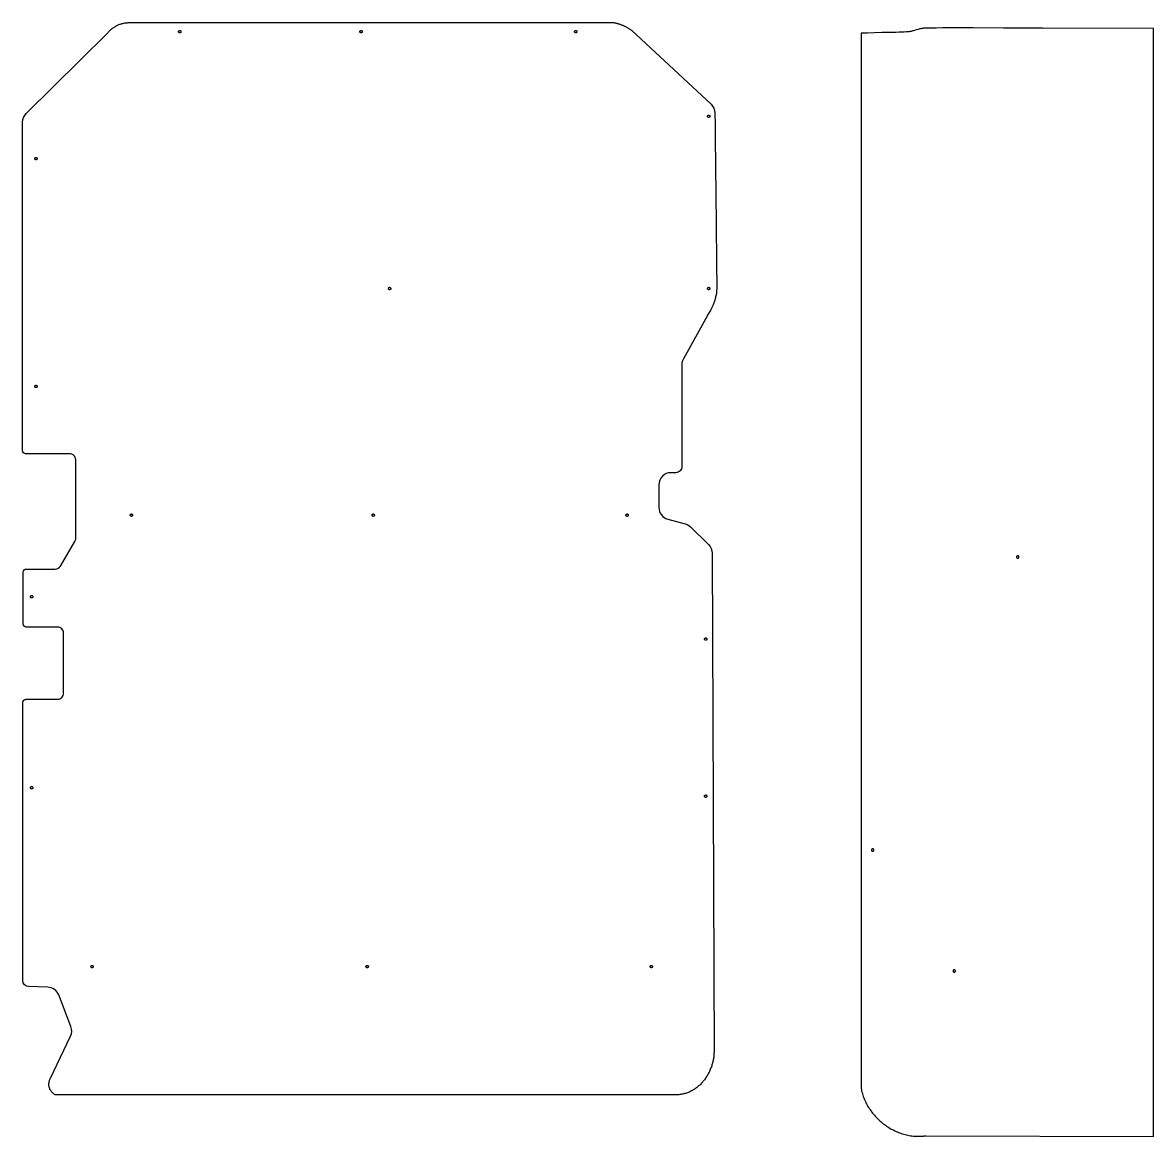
# Model space of a CAD drawing. Extents: x 361 to 5094, y -2215 to 5100.
# Drawn here: x 361 to 2232, y -2215 to -372 of the extents above; entities that cross this region are included whole.
import ezdxf

# ---------------------------------------------------------------- set-up
doc = ezdxf.new("R2010")
doc.units = 0
doc.layers.add('Default Layer', color=1, linetype='CONTINUOUS')

msp = doc.modelspace()

# ---------------------------------------------------------------- linework, layer by layer
at = {"layer": 'Default Layer'}
msp.add_lwpolyline([(538.5, -372), (1338.8, -372), (1339.9, -372.2), (1340.9, -372.4), (1341.9, -372.6), (1342.9, -372.8), (1343.9, -373.1), (1344.9, -373.3), (1345.9, -373.6), (1346.9, -373.9), (1347.9, -374.2), (1348.9, -374.5), (1349.9, -374.9), (1350.9, -375.2), (1351.8, -375.6), (1352.8, -376), (1353.8, -376.4), (1354.7, -376.8), (1355.7, -377.2), (1356.6, -377.7), (1357.5, -378.1), (1358.5, -378.6), (1359.4, -379.1), (1360.3, -379.6), (1361.2, -380.1), (1362.1, -380.6), (1363, -381.1), (1363.9, -381.7), (1364.7, -382.3), (1365.6, -382.8), (1366.4, -383.4), (1367.3, -384), (1368.1, -384.7), (1368.9, -385.3), (1499.9, -507, -0.206006), (1506.3, -521.5), (1506.5, -541.1), (1506.7, -562.5), (1507.3, -608.8), (1507.9, -657.2), (1508.5, -704.6), (1508.7, -726.9), (1508.9, -747.7), (1509.1, -766.6), (1509.2, -783.3), (1509.3, -797.3), (1509.3, -803.2), (1509.3, -808.3), (1509.3, -812.5), (1509.2, -815.8), (1509.1, -818.1), (1509.1, -818.9), (1509, -819.4), (1508.8, -821), (1508.4, -822.6), (1508, -824.3), (1507.6, -825.9), (1507.1, -827.6), (1506.6, -829.3), (1506.1, -831), (1505.6, -832.7), (1505, -834.3), (1504.5, -835.8), (1503.9, -837.3), (1503.4, -838.7), (1502.4, -841.3), (1501.5, -843.3), (1501.1, -844.2), (1500.7, -845.1), (1500.3, -845.9), (1499.8, -846.8), (1498.9, -848.5), (1497.9, -850.2), (1495.9, -853.5), (1494.9, -855.2), (1494, -856.8), (1454.2, -928.1, 0.128004), (1451.6, -937.9), (1451.6, -1106.7, -0.414214), (1441.6, -1116.7), (1433.6, -1116.7, 0.414214), (1413.6, -1136.7), (1413.6, -1174.4, 0.341868), (1428.6, -1193.8), (1456.9, -1201.1, -0.133041), (1466, -1206.2), (1495.8, -1235.8, -0.198736), (1501.7, -1250), (1504.9, -2076.1), (1504.8, -2077.7), (1504.7, -2079.3), (1504.6, -2080.9), (1504.4, -2082.5), (1504.3, -2084.1), (1504, -2085.7), (1503.8, -2087.2), (1503.5, -2088.8), (1503.1, -2090.4), (1502.8, -2092), (1502.4, -2093.6), (1502, -2095.1), (1501.5, -2096.7), (1501, -2098.2), (1500.5, -2099.8), (1499.9, -2101.3), (1499.3, -2102.8), (1498.7, -2104.3), (1498.1, -2105.8), (1497.4, -2107.3), (1496.7, -2108.7), (1496, -2110.2), (1495.2, -2111.6), (1494.4, -2113), (1493.6, -2114.4), (1492.8, -2115.8), (1491.9, -2117.1), (1491, -2118.5), (1490.1, -2119.8), (1489.1, -2121.1), (1488.1, -2122.3), (1487.1, -2123.6), (1486.1, -2124.8), (1485.1, -2126), (1484, -2127.1), (1482.9, -2128.3), (1481.7, -2129.4), (1480.6, -2130.5), (1479.4, -2131.5), (1478.2, -2132.6), (1477, -2133.6), (1475.8, -2134.5), (1474.5, -2135.5), (1473.2, -2136.3), (1471.9, -2137.2), (1470.6, -2138), (1469.2, -2138.8), (1467.9, -2139.6), (1466.5, -2140.3), (1465.1, -2141), (1463.7, -2141.6), (1462.2, -2142.2), (1460.8, -2142.8), (1459.3, -2143.3), (1457.8, -2143.8), (1456.3, -2144.2), (1454.7, -2144.6), (1453.2, -2145), (1451.6, -2145.3), (1450.1, -2145.5), (1448.5, -2145.7), (1446.8, -2145.9), (1445.2, -2146), (1443.6, -2146.1), (415, -2146.1), (414.1, -2145.5), (413.3, -2144.9), (412.5, -2144.3), (411.7, -2143.7), (411, -2143), (410.2, -2142.3), (409.6, -2141.6), (409, -2140.9), (408.4, -2140.2), (407.8, -2139.4), (407.3, -2138.7), (406.8, -2137.9), (406.4, -2137.1), (406, -2136.3), (405.7, -2135.4), (405.4, -2134.6), (405.1, -2133.7), (404.9, -2132.8), (404.7, -2131.9), (404.6, -2131), (404.6, -2130), (404.5, -2129.1), (404.6, -2128.1), (404.6, -2127.1), (404.8, -2126.1), (404.9, -2125.1), (405.2, -2124.1), (405.5, -2123.1), (405.8, -2122), (406.2, -2121), (406.6, -2119.9), (407.1, -2118.8), (440.4, -2049.2, 0.20649), (441, -2033.3), (420.8, -1980.9, 0.301324), (402.8, -1968.1), (371.1, -1967.1, -0.404998), (361.5, -1957.2), (361.5, -1496.5, -0.414214), (366.5, -1491.5), (418.9, -1491.5, 0.414214), (428.9, -1481.5), (428.9, -1382.2, 0.414214), (418.9, -1372.2), (367, -1372.2, -0.414214), (362, -1367.2), (362, -1281.1, -0.414214), (367, -1276.1), (415, -1276.1, 0.266162), (423.6, -1271.2), (447.6, -1230.3, 0.13335), (449, -1225.2), (449, -1095.5, 0.414214), (439, -1085.5), (366.1, -1085.5, -0.414214), (361.1, -1080.5), (361.1, -536.7, -0.200331), (367.1, -522.5), (501.7, -389.3), (502.5, -388.3), (503.4, -387.3), (504.3, -386.3), (505.2, -385.3), (506.2, -384.4), (507.2, -383.5), (508.2, -382.7), (509.2, -381.9), (510.2, -381.1), (511.3, -380.3), (512.4, -379.6), (513.5, -378.8), (514.6, -378.2), (515.8, -377.5), (516.9, -376.9), (518.1, -376.4), (519.3, -375.8), (520.5, -375.3), (521.8, -374.8), (523, -374.4), (524.2, -374), (525.5, -373.6), (526.8, -373.3), (528.1, -373), (529.3, -372.7), (530.6, -372.5), (531.9, -372.3), (533.2, -372.2), (534.6, -372.1), (535.9, -372), (537.2, -372), (538.5, -372)], format="xyb", close=True, dxfattribs=at)
for points in [[(621.1, -385), (621.3, -385), (621.5, -385), (621.7, -385.1), (621.9, -385.1), (622.1, -385.2), (622.3, -385.3), (622.4, -385.4), (622.5, -385.6), (622.7, -385.7), (622.8, -385.9), (622.9, -386), (623, -386.2), (623, -386.4), (623.1, -386.6), (623.1, -386.8), (623.1, -387), (623.1, -387.2), (623.1, -387.4), (623, -387.6), (623, -387.8), (622.9, -387.9), (622.8, -388.1), (622.7, -388.3), (622.5, -388.4), (622.4, -388.5), (622.3, -388.6), (622.1, -388.7), (621.9, -388.8), (621.7, -388.9), (621.5, -388.9), (621.3, -389), (621.1, -389), (620.9, -389), (620.7, -388.9), (620.5, -388.9), (620.4, -388.8), (620.2, -388.7), (620, -388.6), (619.9, -388.5), (619.7, -388.4), (619.6, -388.3), (619.5, -388.1), (619.4, -387.9), (619.3, -387.8), (619.2, -387.6), (619.2, -387.4), (619.1, -387.2), (619.1, -387), (619.1, -386.8), (619.2, -386.6), (619.2, -386.4), (619.3, -386.2), (619.4, -386), (619.5, -385.9), (619.6, -385.7), (619.7, -385.6), (619.9, -385.4), (620, -385.3), (620.2, -385.2), (620.4, -385.1), (620.5, -385.1), (620.7, -385), (620.9, -385), (621.1, -385)], [(921.1, -385), (921.3, -385), (921.5, -385), (921.7, -385.1), (921.9, -385.1), (922.1, -385.2), (922.3, -385.3), (922.4, -385.4), (922.5, -385.6), (922.7, -385.7), (922.8, -385.9), (922.9, -386), (923, -386.2), (923, -386.4), (923.1, -386.6), (923.1, -386.8), (923.1, -387), (923.1, -387.2), (923.1, -387.4), (923, -387.6), (923, -387.8), (922.9, -387.9), (922.8, -388.1), (922.7, -388.3), (922.5, -388.4), (922.4, -388.5), (922.3, -388.6), (922.1, -388.7), (921.9, -388.8), (921.7, -388.9), (921.5, -388.9), (921.3, -389), (921.1, -389), (920.9, -389), (920.7, -388.9), (920.5, -388.9), (920.4, -388.8), (920.2, -388.7), (920, -388.6), (919.9, -388.5), (919.7, -388.4), (919.6, -388.3), (919.5, -388.1), (919.4, -387.9), (919.3, -387.8), (919.2, -387.6), (919.2, -387.4), (919.1, -387.2), (919.1, -387), (919.1, -386.8), (919.2, -386.6), (919.2, -386.4), (919.3, -386.2), (919.4, -386), (919.5, -385.9), (919.6, -385.7), (919.7, -385.6), (919.9, -385.4), (920, -385.3), (920.2, -385.2), (920.4, -385.1), (920.5, -385.1), (920.7, -385), (920.9, -385), (921.1, -385)], [(1276.1, -385), (1276.3, -385), (1276.5, -385), (1276.7, -385.1), (1276.9, -385.1), (1277.1, -385.2), (1277.3, -385.3), (1277.4, -385.4), (1277.5, -385.6), (1277.7, -385.7), (1277.8, -385.9), (1277.9, -386), (1278, -386.2), (1278, -386.4), (1278.1, -386.6), (1278.1, -386.8), (1278.1, -387), (1278.1, -387.2), (1278.1, -387.4), (1278, -387.6), (1278, -387.8), (1277.9, -387.9), (1277.8, -388.1), (1277.7, -388.3), (1277.5, -388.4), (1277.4, -388.5), (1277.3, -388.6), (1277.1, -388.7), (1276.9, -388.8), (1276.7, -388.9), (1276.5, -388.9), (1276.3, -389), (1276.1, -389), (1275.9, -389), (1275.7, -388.9), (1275.5, -388.9), (1275.4, -388.8), (1275.2, -388.7), (1275, -388.6), (1274.9, -388.5), (1274.7, -388.4), (1274.6, -388.3), (1274.5, -388.1), (1274.4, -387.9), (1274.3, -387.8), (1274.2, -387.6), (1274.2, -387.4), (1274.1, -387.2), (1274.1, -387), (1274.1, -386.8), (1274.2, -386.6), (1274.2, -386.4), (1274.3, -386.2), (1274.4, -386), (1274.5, -385.9), (1274.6, -385.7), (1274.7, -385.6), (1274.9, -385.4), (1275, -385.3), (1275.2, -385.2), (1275.4, -385.1), (1275.5, -385.1), (1275.7, -385), (1275.9, -385), (1276.1, -385)], [(2231.7, -381.6), (2048.8, -381.1), (1983.6, -380.9), (1933.7, -380.8), (1913.9, -380.8), (1897.2, -380.8), (1883.5, -380.8), (1872.5, -380.9), (1864, -381), (1860.6, -381), (1857.8, -381.1), (1855.4, -381.1), (1853.6, -381.2), (1852.2, -381.3), (1851.2, -381.4), (1850.5, -381.5), (1849.7, -381.6), (1848.3, -381.8), (1846.8, -382.1), (1845.3, -382.5), (1843.9, -382.9), (1842.4, -383.3), (1839.5, -384.1), (1836.6, -385), (1835.1, -385.4), (1833.7, -385.8), (1832.2, -386.2), (1830.8, -386.5), (1829.3, -386.8), (1827.8, -387), (1826.9, -387.1), (1825.9, -387.2), (1824.6, -387.3), (1823.2, -387.4), (1819.7, -387.6), (1815.7, -387.7), (1811.1, -387.9), (1806.1, -388.1), (1794.9, -388.4), (1782.9, -388.6), (1770.6, -388.9), (1758.8, -389.2), (1753.3, -389.4), (1748.1, -389.5), (1748.1, -2135.7), (1748.6, -2137.9), (1749.1, -2140.1), (1749.7, -2142.3), (1750.3, -2144.5), (1751, -2146.7), (1751.8, -2148.8), (1752.6, -2150.9), (1753.4, -2153), (1754.3, -2155.1), (1755.2, -2157.2), (1756.2, -2159.2), (1757.3, -2161.2), (1758.4, -2163.2), (1759.5, -2165.2), (1760.7, -2167.1), (1761.9, -2169), (1763.2, -2170.9), (1764.5, -2172.7), (1765.8, -2174.6), (1767.2, -2176.4), (1768.6, -2178.1), (1770.1, -2179.9), (1771.6, -2181.6), (1773.1, -2183.2), (1774.7, -2184.9), (1776.3, -2186.5), (1778, -2188), (1779.6, -2189.6), (1781.3, -2191.1), (1783.1, -2192.5), (1784.9, -2193.9), (1786.7, -2195.3), (1788.5, -2196.6), (1790.4, -2197.9), (1792.2, -2199.2), (1794.2, -2200.4), (1796.1, -2201.6), (1798.1, -2202.7), (1800.1, -2203.8), (1802.1, -2204.8), (1804.1, -2205.8), (1806.2, -2206.7), (1808.2, -2207.6), (1810.3, -2208.5), (1812.4, -2209.3), (1814.6, -2210), (1816.7, -2210.7), (1818.9, -2211.4), (1821.1, -2211.9), (1823.3, -2212.5), (1825.5, -2213), (1827.7, -2213.4), (1829.9, -2213.8), (1832.2, -2214.1), (1834.4, -2214.3), (1836.7, -2214.5), (1839, -2214.7), (1840.1, -2214.7), (1841.2, -2214.8), (1842.4, -2214.8), (1843.5, -2214.8), (1844.7, -2214.8), (1845.8, -2214.7), (1847, -2214.7), (1848.1, -2214.6), (1849.3, -2214.6), (1850.4, -2214.5), (1851.6, -2214.4), (1852.7, -2214.2), (1853.9, -2214.1), (1855, -2213.9), (2231.7, -2214.9), (2231.7, -381.6)], [(1496.1, -525), (1496.3, -525), (1496.5, -525), (1496.7, -525.1), (1496.9, -525.1), (1497.1, -525.2), (1497.3, -525.3), (1497.4, -525.4), (1497.5, -525.6), (1497.7, -525.7), (1497.8, -525.9), (1497.9, -526), (1498, -526.2), (1498, -526.4), (1498.1, -526.6), (1498.1, -526.8), (1498.1, -527), (1498.1, -527.2), (1498.1, -527.4), (1498, -527.6), (1498, -527.8), (1497.9, -527.9), (1497.8, -528.1), (1497.7, -528.3), (1497.5, -528.4), (1497.4, -528.5), (1497.3, -528.6), (1497.1, -528.7), (1496.9, -528.8), (1496.7, -528.9), (1496.5, -528.9), (1496.3, -529), (1496.1, -529), (1495.9, -529), (1495.7, -528.9), (1495.5, -528.9), (1495.4, -528.8), (1495.2, -528.7), (1495, -528.6), (1494.9, -528.5), (1494.7, -528.4), (1494.6, -528.3), (1494.5, -528.1), (1494.4, -527.9), (1494.3, -527.8), (1494.2, -527.6), (1494.2, -527.4), (1494.1, -527.2), (1494.1, -527), (1494.1, -526.8), (1494.2, -526.6), (1494.2, -526.4), (1494.3, -526.2), (1494.4, -526), (1494.5, -525.9), (1494.6, -525.7), (1494.7, -525.6), (1494.9, -525.4), (1495, -525.3), (1495.2, -525.2), (1495.4, -525.1), (1495.5, -525.1), (1495.7, -525), (1495.9, -525), (1496.1, -525)], [(383.1, -595), (383.3, -595), (383.5, -595), (383.7, -595.1), (383.9, -595.1), (384.1, -595.2), (384.3, -595.3), (384.4, -595.4), (384.5, -595.6), (384.7, -595.7), (384.8, -595.9), (384.9, -596), (385, -596.2), (385, -596.4), (385.1, -596.6), (385.1, -596.8), (385.1, -597), (385.1, -597.2), (385.1, -597.4), (385, -597.6), (385, -597.8), (384.9, -597.9), (384.8, -598.1), (384.7, -598.3), (384.5, -598.4), (384.4, -598.5), (384.3, -598.6), (384.1, -598.7), (383.9, -598.8), (383.7, -598.9), (383.5, -598.9), (383.3, -599), (383.1, -599), (382.9, -599), (382.7, -598.9), (382.5, -598.9), (382.4, -598.8), (382.2, -598.7), (382, -598.6), (381.9, -598.5), (381.7, -598.4), (381.6, -598.3), (381.5, -598.1), (381.4, -597.9), (381.3, -597.8), (381.2, -597.6), (381.2, -597.4), (381.1, -597.2), (381.1, -597), (381.1, -596.8), (381.2, -596.6), (381.2, -596.4), (381.3, -596.2), (381.4, -596), (381.5, -595.9), (381.6, -595.7), (381.7, -595.6), (381.9, -595.4), (382, -595.3), (382.2, -595.2), (382.4, -595.1), (382.5, -595.1), (382.7, -595), (382.9, -595), (383.1, -595)], [(968.1, -810), (968.3, -810), (968.5, -810), (968.7, -810.1), (968.9, -810.1), (969.1, -810.2), (969.3, -810.3), (969.4, -810.4), (969.5, -810.6), (969.7, -810.7), (969.8, -810.9), (969.9, -811), (970, -811.2), (970, -811.4), (970.1, -811.6), (970.1, -811.8), (970.1, -812), (970.1, -812.2), (970.1, -812.4), (970, -812.6), (970, -812.8), (969.9, -812.9), (969.8, -813.1), (969.7, -813.3), (969.5, -813.4), (969.4, -813.5), (969.3, -813.6), (969.1, -813.7), (968.9, -813.8), (968.7, -813.9), (968.5, -813.9), (968.3, -814), (968.1, -814), (967.9, -814), (967.7, -813.9), (967.5, -813.9), (967.4, -813.8), (967.2, -813.7), (967, -813.6), (966.9, -813.5), (966.7, -813.4), (966.6, -813.3), (966.5, -813.1), (966.4, -812.9), (966.3, -812.8), (966.2, -812.6), (966.2, -812.4), (966.1, -812.2), (966.1, -812), (966.1, -811.8), (966.2, -811.6), (966.2, -811.4), (966.3, -811.2), (966.4, -811), (966.5, -810.9), (966.6, -810.7), (966.7, -810.6), (966.9, -810.4), (967, -810.3), (967.2, -810.2), (967.4, -810.1), (967.5, -810.1), (967.7, -810), (967.9, -810), (968.1, -810)], [(1496.1, -810), (1496.3, -810), (1496.5, -810), (1496.7, -810.1), (1496.9, -810.1), (1497.1, -810.2), (1497.3, -810.3), (1497.4, -810.4), (1497.5, -810.6), (1497.7, -810.7), (1497.8, -810.9), (1497.9, -811), (1498, -811.2), (1498, -811.4), (1498.1, -811.6), (1498.1, -811.8), (1498.1, -812), (1498.1, -812.2), (1498.1, -812.4), (1498, -812.6), (1498, -812.8), (1497.9, -812.9), (1497.8, -813.1), (1497.7, -813.3), (1497.5, -813.4), (1497.4, -813.5), (1497.3, -813.6), (1497.1, -813.7), (1496.9, -813.8), (1496.7, -813.9), (1496.5, -813.9), (1496.3, -814), (1496.1, -814), (1495.9, -814), (1495.7, -813.9), (1495.5, -813.9), (1495.4, -813.8), (1495.2, -813.7), (1495, -813.6), (1494.9, -813.5), (1494.7, -813.4), (1494.6, -813.3), (1494.5, -813.1), (1494.4, -812.9), (1494.3, -812.8), (1494.2, -812.6), (1494.2, -812.4), (1494.1, -812.2), (1494.1, -812), (1494.1, -811.8), (1494.2, -811.6), (1494.2, -811.4), (1494.3, -811.2), (1494.4, -811), (1494.5, -810.9), (1494.6, -810.7), (1494.7, -810.6), (1494.9, -810.4), (1495, -810.3), (1495.2, -810.2), (1495.4, -810.1), (1495.5, -810.1), (1495.7, -810), (1495.9, -810), (1496.1, -810)], [(383.1, -972), (383.3, -972), (383.5, -972), (383.7, -972.1), (383.9, -972.1), (384.1, -972.2), (384.3, -972.3), (384.4, -972.4), (384.5, -972.6), (384.7, -972.7), (384.8, -972.9), (384.9, -973), (385, -973.2), (385, -973.4), (385.1, -973.6), (385.1, -973.8), (385.1, -974), (385.1, -974.2), (385.1, -974.4), (385, -974.6), (385, -974.8), (384.9, -974.9), (384.8, -975.1), (384.7, -975.3), (384.5, -975.4), (384.4, -975.5), (384.3, -975.6), (384.1, -975.7), (383.9, -975.8), (383.7, -975.9), (383.5, -975.9), (383.3, -976), (383.1, -976), (382.9, -976), (382.7, -975.9), (382.5, -975.9), (382.4, -975.8), (382.2, -975.7), (382, -975.6), (381.9, -975.5), (381.7, -975.4), (381.6, -975.3), (381.5, -975.1), (381.4, -974.9), (381.3, -974.8), (381.2, -974.6), (381.2, -974.4), (381.1, -974.2), (381.1, -974), (381.1, -973.8), (381.2, -973.6), (381.2, -973.4), (381.3, -973.2), (381.4, -973), (381.5, -972.9), (381.6, -972.7), (381.7, -972.6), (381.9, -972.4), (382, -972.3), (382.2, -972.2), (382.4, -972.1), (382.5, -972.1), (382.7, -972), (382.9, -972), (383.1, -972)], [(541.1, -1185), (541.3, -1185), (541.5, -1185), (541.7, -1185.1), (541.9, -1185.1), (542.1, -1185.2), (542.3, -1185.3), (542.4, -1185.4), (542.5, -1185.6), (542.7, -1185.7), (542.8, -1185.9), (542.9, -1186), (543, -1186.2), (543, -1186.4), (543.1, -1186.6), (543.1, -1186.8), (543.1, -1187), (543.1, -1187.2), (543.1, -1187.4), (543, -1187.6), (543, -1187.8), (542.9, -1187.9), (542.8, -1188.1), (542.7, -1188.3), (542.5, -1188.4), (542.4, -1188.5), (542.3, -1188.6), (542.1, -1188.7), (541.9, -1188.8), (541.7, -1188.9), (541.5, -1188.9), (541.3, -1189), (541.1, -1189), (540.9, -1189), (540.7, -1188.9), (540.5, -1188.9), (540.4, -1188.8), (540.2, -1188.7), (540, -1188.6), (539.9, -1188.5), (539.7, -1188.4), (539.6, -1188.3), (539.5, -1188.1), (539.4, -1187.9), (539.3, -1187.8), (539.2, -1187.6), (539.2, -1187.4), (539.1, -1187.2), (539.1, -1187), (539.1, -1186.8), (539.2, -1186.6), (539.2, -1186.4), (539.3, -1186.2), (539.4, -1186), (539.5, -1185.9), (539.6, -1185.7), (539.7, -1185.6), (539.9, -1185.4), (540, -1185.3), (540.2, -1185.2), (540.4, -1185.1), (540.5, -1185.1), (540.7, -1185), (540.9, -1185), (541.1, -1185)], [(941.1, -1185), (941.3, -1185), (941.5, -1185), (941.7, -1185.1), (941.9, -1185.1), (942.1, -1185.2), (942.3, -1185.3), (942.4, -1185.4), (942.5, -1185.6), (942.7, -1185.7), (942.8, -1185.9), (942.9, -1186), (943, -1186.2), (943, -1186.4), (943.1, -1186.6), (943.1, -1186.8), (943.1, -1187), (943.1, -1187.2), (943.1, -1187.4), (943, -1187.6), (943, -1187.8), (942.9, -1187.9), (942.8, -1188.1), (942.7, -1188.3), (942.5, -1188.4), (942.4, -1188.5), (942.3, -1188.6), (942.1, -1188.7), (941.9, -1188.8), (941.7, -1188.9), (941.5, -1188.9), (941.3, -1189), (941.1, -1189), (940.9, -1189), (940.7, -1188.9), (940.5, -1188.9), (940.4, -1188.8), (940.2, -1188.7), (940, -1188.6), (939.9, -1188.5), (939.7, -1188.4), (939.6, -1188.3), (939.5, -1188.1), (939.4, -1187.9), (939.3, -1187.8), (939.2, -1187.6), (939.2, -1187.4), (939.1, -1187.2), (939.1, -1187), (939.1, -1186.8), (939.2, -1186.6), (939.2, -1186.4), (939.3, -1186.2), (939.4, -1186), (939.5, -1185.9), (939.6, -1185.7), (939.7, -1185.6), (939.9, -1185.4), (940, -1185.3), (940.2, -1185.2), (940.4, -1185.1), (940.5, -1185.1), (940.7, -1185), (940.9, -1185), (941.1, -1185)], [(1361.1, -1185), (1361.3, -1185), (1361.5, -1185), (1361.7, -1185.1), (1361.9, -1185.1), (1362.1, -1185.2), (1362.3, -1185.3), (1362.4, -1185.4), (1362.5, -1185.6), (1362.7, -1185.7), (1362.8, -1185.9), (1362.9, -1186), (1363, -1186.2), (1363, -1186.4), (1363.1, -1186.6), (1363.1, -1186.8), (1363.1, -1187), (1363.1, -1187.2), (1363.1, -1187.4), (1363, -1187.6), (1363, -1187.8), (1362.9, -1187.9), (1362.8, -1188.1), (1362.7, -1188.3), (1362.5, -1188.4), (1362.4, -1188.5), (1362.3, -1188.6), (1362.1, -1188.7), (1361.9, -1188.8), (1361.7, -1188.9), (1361.5, -1188.9), (1361.3, -1189), (1361.1, -1189), (1360.9, -1189), (1360.7, -1188.9), (1360.5, -1188.9), (1360.4, -1188.8), (1360.2, -1188.7), (1360, -1188.6), (1359.9, -1188.5), (1359.7, -1188.4), (1359.6, -1188.3), (1359.5, -1188.1), (1359.4, -1187.9), (1359.3, -1187.8), (1359.2, -1187.6), (1359.2, -1187.4), (1359.1, -1187.2), (1359.1, -1187), (1359.1, -1186.8), (1359.2, -1186.6), (1359.2, -1186.4), (1359.3, -1186.2), (1359.4, -1186), (1359.5, -1185.9), (1359.6, -1185.7), (1359.7, -1185.6), (1359.9, -1185.4), (1360, -1185.3), (1360.2, -1185.2), (1360.4, -1185.1), (1360.5, -1185.1), (1360.7, -1185), (1360.9, -1185), (1361.1, -1185)], [(2007.2, -1254.2), (2007, -1254.2), (2006.8, -1254.2), (2006.6, -1254.3), (2006.5, -1254.3), (2006.3, -1254.4), (2006.1, -1254.5), (2006, -1254.6), (2005.8, -1254.8), (2005.7, -1254.9), (2005.6, -1255.1), (2005.5, -1255.2), (2005.4, -1255.4), (2005.3, -1255.6), (2005.3, -1255.8), (2005.3, -1256), (2005.2, -1256.2), (2005.3, -1256.4), (2005.3, -1256.6), (2005.3, -1256.8), (2005.4, -1257), (2005.5, -1257.1), (2005.6, -1257.3), (2005.7, -1257.4), (2005.8, -1257.6), (2006, -1257.7), (2006.1, -1257.8), (2006.3, -1257.9), (2006.5, -1258), (2006.6, -1258.1), (2006.8, -1258.1), (2007, -1258.2), (2007.2, -1258.2), (2007.4, -1258.2), (2007.6, -1258.1), (2007.8, -1258.1), (2008, -1258), (2008.2, -1257.9), (2008.4, -1257.8), (2008.5, -1257.7), (2008.7, -1257.6), (2008.8, -1257.4), (2008.9, -1257.3), (2009, -1257.1), (2009.1, -1257), (2009.2, -1256.8), (2009.2, -1256.6), (2009.2, -1256.4), (2009.2, -1256.2), (2009.2, -1256), (2009.2, -1255.8), (2009.2, -1255.6), (2009.1, -1255.4), (2009, -1255.2), (2008.9, -1255.1), (2008.8, -1254.9), (2008.7, -1254.8), (2008.5, -1254.6), (2008.4, -1254.5), (2008.2, -1254.4), (2008, -1254.3), (2007.8, -1254.3), (2007.6, -1254.2), (2007.4, -1254.2), (2007.2, -1254.2)], [(376.1, -1320), (376.3, -1320), (376.5, -1320), (376.7, -1320.1), (376.9, -1320.1), (377.1, -1320.2), (377.3, -1320.3), (377.4, -1320.4), (377.5, -1320.6), (377.7, -1320.7), (377.8, -1320.9), (377.9, -1321), (378, -1321.2), (378, -1321.4), (378.1, -1321.6), (378.1, -1321.8), (378.1, -1322), (378.1, -1322.2), (378.1, -1322.4), (378, -1322.6), (378, -1322.8), (377.9, -1322.9), (377.8, -1323.1), (377.7, -1323.3), (377.5, -1323.4), (377.4, -1323.5), (377.3, -1323.6), (377.1, -1323.7), (376.9, -1323.8), (376.7, -1323.9), (376.5, -1323.9), (376.3, -1324), (376.1, -1324), (375.9, -1324), (375.7, -1323.9), (375.5, -1323.9), (375.4, -1323.8), (375.2, -1323.7), (375, -1323.6), (374.9, -1323.5), (374.7, -1323.4), (374.6, -1323.3), (374.5, -1323.1), (374.4, -1322.9), (374.3, -1322.8), (374.2, -1322.6), (374.2, -1322.4), (374.1, -1322.2), (374.1, -1322), (374.1, -1321.8), (374.2, -1321.6), (374.2, -1321.4), (374.3, -1321.2), (374.4, -1321), (374.5, -1320.9), (374.6, -1320.7), (374.7, -1320.6), (374.9, -1320.4), (375, -1320.3), (375.2, -1320.2), (375.4, -1320.1), (375.5, -1320.1), (375.7, -1320), (375.9, -1320), (376.1, -1320)], [(1491.1, -1390), (1491.3, -1390), (1491.5, -1390), (1491.7, -1390.1), (1491.9, -1390.1), (1492.1, -1390.2), (1492.3, -1390.3), (1492.4, -1390.4), (1492.5, -1390.6), (1492.7, -1390.7), (1492.8, -1390.9), (1492.9, -1391), (1493, -1391.2), (1493, -1391.4), (1493.1, -1391.6), (1493.1, -1391.8), (1493.1, -1392), (1493.1, -1392.2), (1493.1, -1392.4), (1493, -1392.6), (1493, -1392.8), (1492.9, -1392.9), (1492.8, -1393.1), (1492.7, -1393.3), (1492.5, -1393.4), (1492.4, -1393.5), (1492.3, -1393.6), (1492.1, -1393.7), (1491.9, -1393.8), (1491.7, -1393.9), (1491.5, -1393.9), (1491.3, -1394), (1491.1, -1394), (1490.9, -1394), (1490.7, -1393.9), (1490.5, -1393.9), (1490.4, -1393.8), (1490.2, -1393.7), (1490, -1393.6), (1489.9, -1393.5), (1489.7, -1393.4), (1489.6, -1393.3), (1489.5, -1393.1), (1489.4, -1392.9), (1489.3, -1392.8), (1489.2, -1392.6), (1489.2, -1392.4), (1489.1, -1392.2), (1489.1, -1392), (1489.1, -1391.8), (1489.2, -1391.6), (1489.2, -1391.4), (1489.3, -1391.2), (1489.4, -1391), (1489.5, -1390.9), (1489.6, -1390.7), (1489.7, -1390.6), (1489.9, -1390.4), (1490, -1390.3), (1490.2, -1390.2), (1490.4, -1390.1), (1490.5, -1390.1), (1490.7, -1390), (1490.9, -1390), (1491.1, -1390)], [(376.1, -1636), (376.3, -1636), (376.5, -1636), (376.7, -1636.1), (376.9, -1636.1), (377.1, -1636.2), (377.3, -1636.3), (377.4, -1636.4), (377.5, -1636.6), (377.7, -1636.7), (377.8, -1636.9), (377.9, -1637), (378, -1637.2), (378, -1637.4), (378.1, -1637.6), (378.1, -1637.8), (378.1, -1638), (378.1, -1638.2), (378.1, -1638.4), (378, -1638.6), (378, -1638.8), (377.9, -1638.9), (377.8, -1639.1), (377.7, -1639.3), (377.5, -1639.4), (377.4, -1639.5), (377.3, -1639.6), (377.1, -1639.7), (376.9, -1639.8), (376.7, -1639.9), (376.5, -1639.9), (376.3, -1640), (376.1, -1640), (375.9, -1640), (375.7, -1639.9), (375.5, -1639.9), (375.4, -1639.8), (375.2, -1639.7), (375, -1639.6), (374.9, -1639.5), (374.7, -1639.4), (374.6, -1639.3), (374.5, -1639.1), (374.4, -1638.9), (374.3, -1638.8), (374.2, -1638.6), (374.2, -1638.4), (374.1, -1638.2), (374.1, -1638), (374.1, -1637.8), (374.2, -1637.6), (374.2, -1637.4), (374.3, -1637.2), (374.4, -1637), (374.5, -1636.9), (374.6, -1636.7), (374.7, -1636.6), (374.9, -1636.4), (375, -1636.3), (375.2, -1636.2), (375.4, -1636.1), (375.5, -1636.1), (375.7, -1636), (375.9, -1636), (376.1, -1636)], [(1491.1, -1650), (1491.3, -1650), (1491.5, -1650), (1491.7, -1650.1), (1491.9, -1650.1), (1492.1, -1650.2), (1492.3, -1650.3), (1492.4, -1650.4), (1492.5, -1650.6), (1492.7, -1650.7), (1492.8, -1650.9), (1492.9, -1651), (1493, -1651.2), (1493, -1651.4), (1493.1, -1651.6), (1493.1, -1651.8), (1493.1, -1652), (1493.1, -1652.2), (1493.1, -1652.4), (1493, -1652.6), (1493, -1652.8), (1492.9, -1652.9), (1492.8, -1653.1), (1492.7, -1653.3), (1492.5, -1653.4), (1492.4, -1653.5), (1492.3, -1653.6), (1492.1, -1653.7), (1491.9, -1653.8), (1491.7, -1653.9), (1491.5, -1653.9), (1491.3, -1654), (1491.1, -1654), (1490.9, -1654), (1490.7, -1653.9), (1490.5, -1653.9), (1490.4, -1653.8), (1490.2, -1653.7), (1490, -1653.6), (1489.9, -1653.5), (1489.7, -1653.4), (1489.6, -1653.3), (1489.5, -1653.1), (1489.4, -1652.9), (1489.3, -1652.8), (1489.2, -1652.6), (1489.2, -1652.4), (1489.1, -1652.2), (1489.1, -1652), (1489.1, -1651.8), (1489.2, -1651.6), (1489.2, -1651.4), (1489.3, -1651.2), (1489.4, -1651), (1489.5, -1650.9), (1489.6, -1650.7), (1489.7, -1650.6), (1489.9, -1650.4), (1490, -1650.3), (1490.2, -1650.2), (1490.4, -1650.1), (1490.5, -1650.1), (1490.7, -1650), (1490.9, -1650), (1491.1, -1650)], [(1767.2, -1739.2), (1767, -1739.2), (1766.8, -1739.2), (1766.6, -1739.3), (1766.5, -1739.3), (1766.3, -1739.4), (1766.1, -1739.5), (1766, -1739.6), (1765.8, -1739.8), (1765.7, -1739.9), (1765.6, -1740.1), (1765.5, -1740.2), (1765.4, -1740.4), (1765.3, -1740.6), (1765.3, -1740.8), (1765.3, -1741), (1765.2, -1741.2), (1765.3, -1741.4), (1765.3, -1741.6), (1765.3, -1741.8), (1765.4, -1742), (1765.5, -1742.1), (1765.6, -1742.3), (1765.7, -1742.4), (1765.8, -1742.6), (1766, -1742.7), (1766.1, -1742.8), (1766.3, -1742.9), (1766.5, -1743), (1766.6, -1743.1), (1766.8, -1743.1), (1767, -1743.2), (1767.2, -1743.2), (1767.4, -1743.2), (1767.6, -1743.1), (1767.8, -1743.1), (1768, -1743), (1768.2, -1742.9), (1768.4, -1742.8), (1768.5, -1742.7), (1768.7, -1742.6), (1768.8, -1742.4), (1768.9, -1742.3), (1769, -1742.1), (1769.1, -1742), (1769.2, -1741.8), (1769.2, -1741.6), (1769.2, -1741.4), (1769.2, -1741.2), (1769.2, -1741), (1769.2, -1740.8), (1769.2, -1740.6), (1769.1, -1740.4), (1769, -1740.2), (1768.9, -1740.1), (1768.8, -1739.9), (1768.7, -1739.8), (1768.5, -1739.6), (1768.4, -1739.5), (1768.2, -1739.4), (1768, -1739.3), (1767.8, -1739.3), (1767.6, -1739.2), (1767.4, -1739.2), (1767.2, -1739.2)], [(476.1, -1932), (476.3, -1932), (476.5, -1932), (476.7, -1932.1), (476.9, -1932.1), (477.1, -1932.2), (477.3, -1932.3), (477.4, -1932.4), (477.5, -1932.6), (477.7, -1932.7), (477.8, -1932.9), (477.9, -1933), (478, -1933.2), (478, -1933.4), (478.1, -1933.6), (478.1, -1933.8), (478.1, -1934), (478.1, -1934.2), (478.1, -1934.4), (478, -1934.6), (478, -1934.8), (477.9, -1934.9), (477.8, -1935.1), (477.7, -1935.3), (477.5, -1935.4), (477.4, -1935.5), (477.3, -1935.6), (477.1, -1935.7), (476.9, -1935.8), (476.7, -1935.9), (476.5, -1935.9), (476.3, -1936), (476.1, -1936), (475.9, -1936), (475.7, -1935.9), (475.5, -1935.9), (475.4, -1935.8), (475.2, -1935.7), (475, -1935.6), (474.9, -1935.5), (474.7, -1935.4), (474.6, -1935.3), (474.5, -1935.1), (474.4, -1934.9), (474.3, -1934.8), (474.2, -1934.6), (474.2, -1934.4), (474.1, -1934.2), (474.1, -1934), (474.1, -1933.8), (474.2, -1933.6), (474.2, -1933.4), (474.3, -1933.2), (474.4, -1933), (474.5, -1932.9), (474.6, -1932.7), (474.7, -1932.6), (474.9, -1932.4), (475, -1932.3), (475.2, -1932.2), (475.4, -1932.1), (475.5, -1932.1), (475.7, -1932), (475.9, -1932), (476.1, -1932)], [(931.1, -1932), (931.3, -1932), (931.5, -1932), (931.7, -1932.1), (931.9, -1932.1), (932.1, -1932.2), (932.3, -1932.3), (932.4, -1932.4), (932.5, -1932.6), (932.7, -1932.7), (932.8, -1932.9), (932.9, -1933), (933, -1933.2), (933, -1933.4), (933.1, -1933.6), (933.1, -1933.8), (933.1, -1934), (933.1, -1934.2), (933.1, -1934.4), (933, -1934.6), (933, -1934.8), (932.9, -1934.9), (932.8, -1935.1), (932.7, -1935.3), (932.5, -1935.4), (932.4, -1935.5), (932.3, -1935.6), (932.1, -1935.7), (931.9, -1935.8), (931.7, -1935.9), (931.5, -1935.9), (931.3, -1936), (931.1, -1936), (930.9, -1936), (930.7, -1935.9), (930.5, -1935.9), (930.4, -1935.8), (930.2, -1935.7), (930, -1935.6), (929.9, -1935.5), (929.7, -1935.4), (929.6, -1935.3), (929.5, -1935.1), (929.4, -1934.9), (929.3, -1934.8), (929.2, -1934.6), (929.2, -1934.4), (929.1, -1934.2), (929.1, -1934), (929.1, -1933.8), (929.2, -1933.6), (929.2, -1933.4), (929.3, -1933.2), (929.4, -1933), (929.5, -1932.9), (929.6, -1932.7), (929.7, -1932.6), (929.9, -1932.4), (930, -1932.3), (930.2, -1932.2), (930.4, -1932.1), (930.5, -1932.1), (930.7, -1932), (930.9, -1932), (931.1, -1932)], [(1401.1, -1932), (1401.3, -1932), (1401.5, -1932), (1401.7, -1932.1), (1401.9, -1932.1), (1402.1, -1932.2), (1402.3, -1932.3), (1402.4, -1932.4), (1402.5, -1932.6), (1402.7, -1932.7), (1402.8, -1932.9), (1402.9, -1933), (1403, -1933.2), (1403, -1933.4), (1403.1, -1933.6), (1403.1, -1933.8), (1403.1, -1934), (1403.1, -1934.2), (1403.1, -1934.4), (1403, -1934.6), (1403, -1934.8), (1402.9, -1934.9), (1402.8, -1935.1), (1402.7, -1935.3), (1402.5, -1935.4), (1402.4, -1935.5), (1402.3, -1935.6), (1402.1, -1935.7), (1401.9, -1935.8), (1401.7, -1935.9), (1401.5, -1935.9), (1401.3, -1936), (1401.1, -1936), (1400.9, -1936), (1400.7, -1935.9), (1400.5, -1935.9), (1400.4, -1935.8), (1400.2, -1935.7), (1400, -1935.6), (1399.9, -1935.5), (1399.7, -1935.4), (1399.6, -1935.3), (1399.5, -1935.1), (1399.4, -1934.9), (1399.3, -1934.8), (1399.2, -1934.6), (1399.2, -1934.4), (1399.1, -1934.2), (1399.1, -1934), (1399.1, -1933.8), (1399.2, -1933.6), (1399.2, -1933.4), (1399.3, -1933.2), (1399.4, -1933), (1399.5, -1932.9), (1399.6, -1932.7), (1399.7, -1932.6), (1399.9, -1932.4), (1400, -1932.3), (1400.2, -1932.2), (1400.4, -1932.1), (1400.5, -1932.1), (1400.7, -1932), (1400.9, -1932), (1401.1, -1932)], [(1902.2, -1939.2), (1902, -1939.2), (1901.8, -1939.2), (1901.6, -1939.3), (1901.5, -1939.3), (1901.3, -1939.4), (1901.1, -1939.5), (1901, -1939.6), (1900.8, -1939.8), (1900.7, -1939.9), (1900.6, -1940.1), (1900.5, -1940.2), (1900.4, -1940.4), (1900.3, -1940.6), (1900.3, -1940.8), (1900.3, -1941), (1900.2, -1941.2), (1900.3, -1941.4), (1900.3, -1941.6), (1900.3, -1941.8), (1900.4, -1942), (1900.5, -1942.1), (1900.6, -1942.3), (1900.7, -1942.4), (1900.8, -1942.6), (1901, -1942.7), (1901.1, -1942.8), (1901.3, -1942.9), (1901.5, -1943), (1901.6, -1943.1), (1901.8, -1943.1), (1902, -1943.2), (1902.2, -1943.2), (1902.4, -1943.2), (1902.6, -1943.1), (1902.8, -1943.1), (1903, -1943), (1903.2, -1942.9), (1903.4, -1942.8), (1903.5, -1942.7), (1903.7, -1942.6), (1903.8, -1942.4), (1903.9, -1942.3), (1904, -1942.1), (1904.1, -1942), (1904.2, -1941.8), (1904.2, -1941.6), (1904.2, -1941.4), (1904.2, -1941.2), (1904.2, -1941), (1904.2, -1940.8), (1904.2, -1940.6), (1904.1, -1940.4), (1904, -1940.2), (1903.9, -1940.1), (1903.8, -1939.9), (1903.7, -1939.8), (1903.5, -1939.6), (1903.4, -1939.5), (1903.2, -1939.4), (1903, -1939.3), (1902.8, -1939.3), (1902.6, -1939.2), (1902.4, -1939.2), (1902.2, -1939.2)]]:
    msp.add_lwpolyline(points, close=True, dxfattribs=at)

doc.saveas('drawing.dxf')
